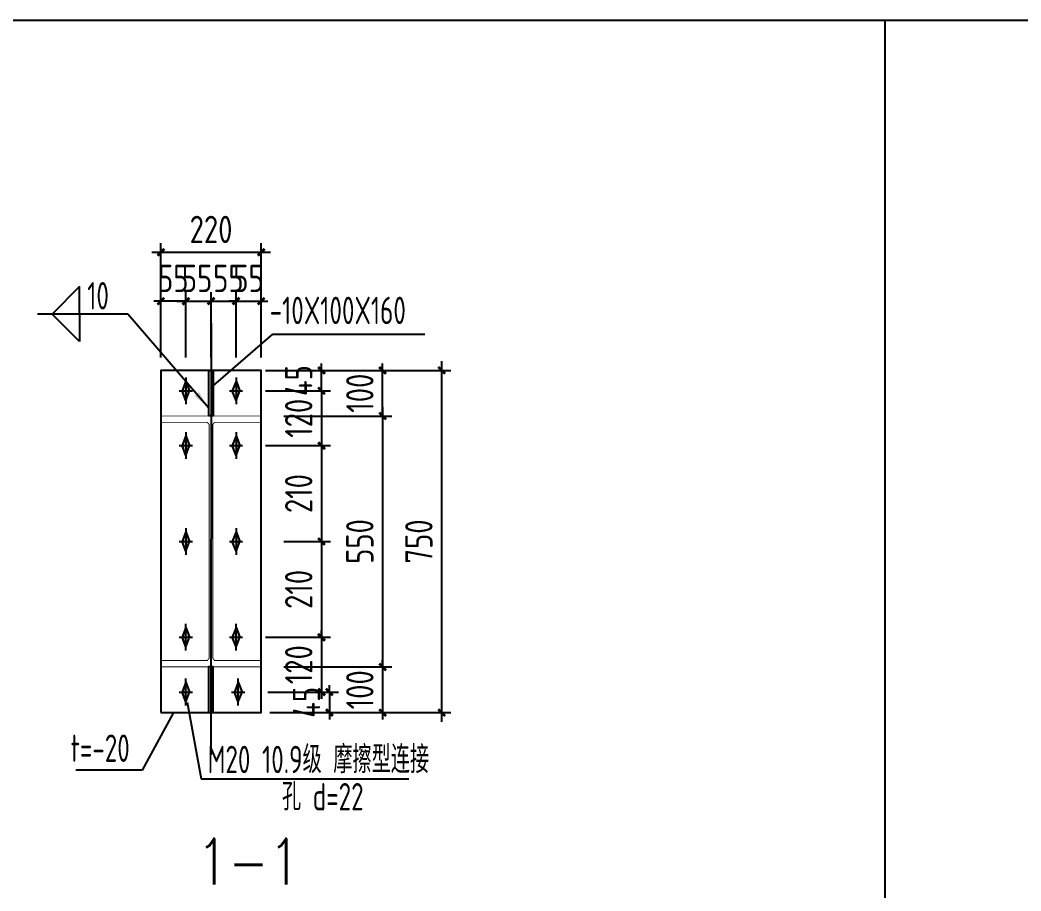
# Model space of a CAD drawing. Extents: x 180850 to 1399066, y 48356 to 327880.
# Drawn here: x 1359420 to 1370393, y 149447 to 158991 of the extents above; entities that cross this region are included whole.
import ezdxf

# ---------------------------------------------------------------- set-up
doc = ezdxf.new("R2010")
doc.units = 0
doc.header["$LTSCALE"] = 1000
for name, color, linetype in [('AXIS', 3, 'Continuous'), ('DOTE', 1, 'Continuous'), ('GL', 150, 'Continuous'), ('PZ', 202, 'Continuous'), ('TEXT', 7, 'Continuous')]:
    doc.layers.add(name, color=color, linetype=linetype)
doc.styles.add('SIM-TSSC', font='simplex.shx', dxfattribs={"width": 0.8, "bigfont": 'tssdchn.shx'})
doc.styles.get("Standard").update_dxf_attribs({"font": 'gbenor.shx', "bigfont": 'gbcbig.shx'})
doc.styles.add('TSSD_Dimension', font='Tssdeng.shx', dxfattribs={"width": 0.8, "bigfont": 'hztxt.shx'})
doc.styles.add('TSSD_Norm', font='tssdeng.shx', dxfattribs={"bigfont": 'hztxt.shx'})
doc.dimstyles.new('TSSD_20_100', dxfattribs={"dimtxt": 300, "dimasz": 75, "dimexe": 100, "dimexo": 250, "dimgap": 100, "dimtad": 1, "dimdec": 0, "dimlfac": 0.2, "dimzin": 0, "dimdsep": 46, "dimtxsty": 'TSSD_Dimension', "dimblk": 'ARCHTICK', "dimcen": 0, "dimdle": 100, "dimclrt": 7, "dimadec": 0, "dimazin": 0, "dimtfac": 1, "dimtdec": 0, "dimtix": 1, "dimtmove": 2, "dimatfit": 3, "dimfxl": 1, "dimtolj": 1, "dimtzin": 0, "dimarcsym": 0})
doc.dimstyles.new('TSSD_LEADER_STYLE_200.0', dxfattribs={"dimtxt": 0.18, "dimasz": 200, "dimexe": 0.18, "dimexo": 0.0625, "dimgap": 0.09, "dimtad": 0, "dimtih": 1, "dimtoh": 1, "dimdec": 4, "dimzin": 0, "dimdsep": 46, "dimtxsty": 'Standard', "dimcen": 0.09, "dimadec": 0, "dimazin": 0, "dimtfac": 1, "dimtdec": 4, "dimtofl": 0, "dimtmove": 0, "dimatfit": 3, "dimfxl": 1, "dimtolj": 1, "dimtzin": 0, "dimarcsym": 0})

# ---------------------------------------------------------------- blocks, each defined once
blk = doc.blocks.new('_ArchTick')
at = {"color": 0, "linetype": 'ByBlock', "const_width": 0.4}
blk.add_lwpolyline([(-0.5, -0.5), (0.5, 0.5)], dxfattribs=at)
blk = doc.blocks.new('*D675')
at = {"layer": 'AXIS', "color": 0, "lineweight": -2, "transparency": 16777216}
for p, q in [((1360964, 155293), (1360964, 156546)), ((1362064, 155293), (1362064, 156546)), ((1360864, 156446), (1362164, 156446))]:
    blk.add_line(p, q, dxfattribs=at)
at = {"layer": 'Defpoints', "color": 0, "transparency": 16777216}
for p in [(1362064, 156446), (1360964, 155043), (1362064, 155043)]:
    blk.add_point(p, dxfattribs=at)
at = {"layer": 'AXIS', "color": 0, "lineweight": -2, "transparency": 16777216, "xscale": 75, "yscale": 75, "zscale": 75, "rotation": 180}
blk.add_blockref('_ArchTick', (1360964, 156446), dxfattribs=at)
at = {"layer": 'AXIS', "color": 0, "lineweight": -2, "transparency": 16777216, "xscale": 75, "yscale": 75, "zscale": 75}
blk.add_blockref('_ArchTick', (1362064, 156446), dxfattribs=at)
at = {"layer": 'AXIS', "color": 7, "transparency": 16777216, "insert": (1361514, 156696), "char_height": 300, "attachment_point": 5, "style": 'TSSD_Dimension'}
blk.add_mtext('\\A1;220', dxfattribs=at)
blk = doc.blocks.new('*D676')
at = {"layer": 'AXIS', "color": 0, "lineweight": -2, "transparency": 16777216}
for p, q in [((1361514, 155293), (1361514, 156010)), ((1361788, 155293), (1361788, 156010)), ((1361414, 155910), (1361888, 155910))]:
    blk.add_line(p, q, dxfattribs=at)
at = {"layer": 'Defpoints', "color": 0, "transparency": 16777216}
for p in [(1361788, 155910), (1361514, 155043), (1361788, 155043)]:
    blk.add_point(p, dxfattribs=at)
at = {"layer": 'AXIS', "color": 0, "lineweight": -2, "transparency": 16777216, "xscale": 75, "yscale": 75, "zscale": 75, "rotation": 180}
blk.add_blockref('_ArchTick', (1361514, 155910), dxfattribs=at)
at = {"layer": 'AXIS', "color": 0, "lineweight": -2, "transparency": 16777216, "xscale": 75, "yscale": 75, "zscale": 75}
blk.add_blockref('_ArchTick', (1361788, 155910), dxfattribs=at)
at = {"layer": 'AXIS', "color": 7, "transparency": 16777216, "insert": (1361704, 156160), "char_height": 300, "attachment_point": 5, "style": 'TSSD_Dimension'}
blk.add_mtext('\\A1;55', dxfattribs=at)
blk = doc.blocks.new('*D677')
at = {"layer": 'AXIS', "color": 0, "lineweight": -2, "transparency": 16777216}
for p, q in [((1361238, 155293), (1361238, 156010)), ((1361514, 155293), (1361514, 156010)), ((1361138, 155910), (1361614, 155910))]:
    blk.add_line(p, q, dxfattribs=at)
at = {"layer": 'Defpoints', "color": 0, "transparency": 16777216}
for p in [(1361514, 155910), (1361238, 155043), (1361514, 155043)]:
    blk.add_point(p, dxfattribs=at)
at = {"layer": 'AXIS', "color": 0, "lineweight": -2, "transparency": 16777216, "xscale": 75, "yscale": 75, "zscale": 75, "rotation": 180}
blk.add_blockref('_ArchTick', (1361238, 155910), dxfattribs=at)
at = {"layer": 'AXIS', "color": 0, "lineweight": -2, "transparency": 16777216, "xscale": 75, "yscale": 75, "zscale": 75}
blk.add_blockref('_ArchTick', (1361514, 155910), dxfattribs=at)
at = {"layer": 'AXIS', "color": 7, "transparency": 16777216, "insert": (1361361, 156160), "char_height": 300, "attachment_point": 5, "style": 'TSSD_Dimension'}
blk.add_mtext('\\A1;55', dxfattribs=at)
blk = doc.blocks.new('_WELD004')
at = {"color": 0, "linetype": 'ByBlock'}
for p, q in [((0, 1), (1, 0)), ((0, 0), (0, 1))]:
    blk.add_line(p, q, dxfattribs=at)
blk = doc.blocks.new('*D713')
at = {"layer": 'AXIS', "color": 0, "lineweight": -2, "transparency": 16777216}
for p, q in [((1362725, 155152), (1362725, 155227)), ((1362110, 155152), (1362825, 155152)), ((1362725, 154927), (1362725, 155152)), ((1362110, 154927), (1362825, 154927)), ((1362725, 154927), (1362725, 154852))]:
    blk.add_line(p, q, dxfattribs=at)
at = {"layer": 'Defpoints', "color": 0, "transparency": 16777216}
for p in [(1361860, 155152), (1362725, 155152), (1361860, 154927)]:
    blk.add_point(p, dxfattribs=at)
at = {"layer": 'AXIS', "color": 0, "lineweight": -2, "transparency": 16777216, "xscale": 75, "yscale": 75, "zscale": 75}
for p, rotation in [((1362725, 155152), 270), ((1362725, 154927), 90)]:
    blk.add_blockref('_ArchTick', p, dxfattribs=dict(at, rotation=rotation))
at = {"layer": 'AXIS', "color": 7, "transparency": 16777216, "insert": (1362475, 155040), "char_height": 300, "attachment_point": 5, "rotation": 90, "style": 'TSSD_Dimension'}
blk.add_mtext('\\A1;45', dxfattribs=at)
blk = doc.blocks.new('*D714')
at = {"layer": 'AXIS', "color": 0, "lineweight": -2, "transparency": 16777216}
for p, q in [((1362725, 154927), (1362725, 155002)), ((1362110, 154927), (1362825, 154927)), ((1362725, 154927), (1362725, 154327)), ((1362110, 154327), (1362825, 154327)), ((1362725, 154327), (1362725, 154252))]:
    blk.add_line(p, q, dxfattribs=at)
at = {"layer": 'Defpoints', "color": 0, "transparency": 16777216}
for p in [(1361860, 154927), (1361860, 154327), (1362725, 154327)]:
    blk.add_point(p, dxfattribs=at)
at = {"layer": 'AXIS', "color": 0, "lineweight": -2, "transparency": 16777216, "xscale": 75, "yscale": 75, "zscale": 75}
for p, rotation in [((1362725, 154927), 270), ((1362725, 154327), 90)]:
    blk.add_blockref('_ArchTick', p, dxfattribs=dict(at, rotation=rotation))
at = {"layer": 'AXIS', "color": 7, "transparency": 16777216, "insert": (1362475, 154627), "char_height": 300, "attachment_point": 5, "rotation": 90, "style": 'TSSD_Dimension'}
blk.add_mtext('\\A1;120', dxfattribs=at)
blk = doc.blocks.new('*D715')
at = {"layer": 'AXIS', "color": 0, "lineweight": -2, "transparency": 16777216}
for p, q in [((1362725, 154427), (1362725, 153177)), ((1362110, 154327), (1362825, 154327)), ((1362313, 153277), (1362825, 153277))]:
    blk.add_line(p, q, dxfattribs=at)
at = {"layer": 'Defpoints', "color": 0, "transparency": 16777216}
for p in [(1361860, 154327), (1362063, 153277), (1362725, 153277)]:
    blk.add_point(p, dxfattribs=at)
at = {"layer": 'AXIS', "color": 0, "lineweight": -2, "transparency": 16777216, "xscale": 75, "yscale": 75, "zscale": 75}
for p, rotation in [((1362725, 154327), 90), ((1362725, 153277), 270)]:
    blk.add_blockref('_ArchTick', p, dxfattribs=dict(at, rotation=rotation))
at = {"layer": 'AXIS', "color": 7, "transparency": 16777216, "insert": (1362475, 153802), "char_height": 300, "attachment_point": 5, "rotation": 90, "style": 'TSSD_Dimension'}
blk.add_mtext('\\A1;210', dxfattribs=at)
blk = doc.blocks.new('*D716')
at = {"layer": 'AXIS', "color": 0, "lineweight": -2, "transparency": 16777216}
for p, q in [((1362725, 153377), (1362725, 152127)), ((1362313, 153277), (1362825, 153277)), ((1362110, 152227), (1362825, 152227))]:
    blk.add_line(p, q, dxfattribs=at)
at = {"layer": 'Defpoints', "color": 0, "transparency": 16777216}
for p in [(1362063, 153277), (1361860, 152227), (1362725, 152227)]:
    blk.add_point(p, dxfattribs=at)
at = {"layer": 'AXIS', "color": 0, "lineweight": -2, "transparency": 16777216, "xscale": 75, "yscale": 75, "zscale": 75}
for p, rotation in [((1362725, 153277), 90), ((1362725, 152227), 270)]:
    blk.add_blockref('_ArchTick', p, dxfattribs=dict(at, rotation=rotation))
at = {"layer": 'AXIS', "color": 7, "transparency": 16777216, "insert": (1362475, 152752), "char_height": 300, "attachment_point": 5, "rotation": 90, "style": 'TSSD_Dimension'}
blk.add_mtext('\\A1;210', dxfattribs=at)
blk = doc.blocks.new('*D717')
at = {"layer": 'AXIS', "color": 0, "lineweight": -2, "transparency": 16777216}
for p, q in [((1362110, 152227), (1362825, 152227)), ((1362725, 152227), (1362725, 152302)), ((1362725, 152227), (1362725, 151627)), ((1362135, 151627), (1362825, 151627)), ((1362725, 151627), (1362725, 151552))]:
    blk.add_line(p, q, dxfattribs=at)
at = {"layer": 'Defpoints', "color": 0, "transparency": 16777216}
for p in [(1361860, 152227), (1361885, 151627), (1362725, 151627)]:
    blk.add_point(p, dxfattribs=at)
at = {"layer": 'AXIS', "color": 0, "lineweight": -2, "transparency": 16777216, "xscale": 75, "yscale": 75, "zscale": 75}
for p, rotation in [((1362725, 152227), 270), ((1362725, 151627), 90)]:
    blk.add_blockref('_ArchTick', p, dxfattribs=dict(at, rotation=rotation))
at = {"layer": 'AXIS', "color": 7, "transparency": 16777216, "insert": (1362475, 151927), "char_height": 300, "attachment_point": 5, "rotation": 90, "style": 'TSSD_Dimension'}
blk.add_mtext('\\A1;120', dxfattribs=at)
blk = doc.blocks.new('*D718')
at = {"layer": 'AXIS', "color": 0, "lineweight": -2, "transparency": 16777216}
for p, q in [((1362811, 151627), (1362811, 151702)), ((1362135, 151627), (1362911, 151627)), ((1362811, 151627), (1362811, 151402)), ((1362159, 151402), (1362911, 151402)), ((1362811, 151402), (1362811, 151327))]:
    blk.add_line(p, q, dxfattribs=at)
at = {"layer": 'Defpoints', "color": 0, "transparency": 16777216}
for p in [(1361885, 151627), (1361909, 151402), (1362811, 151402)]:
    blk.add_point(p, dxfattribs=at)
at = {"layer": 'AXIS', "color": 0, "lineweight": -2, "transparency": 16777216, "xscale": 75, "yscale": 75, "zscale": 75}
for p, rotation in [((1362811, 151627), 270), ((1362811, 151402), 90)]:
    blk.add_blockref('_ArchTick', p, dxfattribs=dict(at, rotation=rotation))
at = {"layer": 'AXIS', "color": 7, "transparency": 16777216, "insert": (1362561, 151515), "char_height": 300, "attachment_point": 5, "rotation": 90, "style": 'TSSD_Dimension'}
blk.add_mtext('\\A1;45', dxfattribs=at)
blk = doc.blocks.new('*D683')
at = {"layer": 'AXIS', "color": 0, "lineweight": -2, "transparency": 16777216}
for p, q in [((1364042, 155252), (1364042, 151302)), ((1362313, 155152), (1364142, 155152)), ((1362313, 151402), (1364142, 151402))]:
    blk.add_line(p, q, dxfattribs=at)
at = {"layer": 'Defpoints', "color": 0, "transparency": 16777216}
for p in [(1362063, 155152), (1362063, 151402), (1364042, 151402)]:
    blk.add_point(p, dxfattribs=at)
at = {"layer": 'AXIS', "color": 0, "lineweight": -2, "transparency": 16777216, "xscale": 75, "yscale": 75, "zscale": 75}
for p, rotation in [((1364042, 155152), 90), ((1364042, 151402), 270)]:
    blk.add_blockref('_ArchTick', p, dxfattribs=dict(at, rotation=rotation))
at = {"layer": 'AXIS', "color": 7, "transparency": 16777216, "insert": (1363792, 153277), "char_height": 300, "attachment_point": 5, "rotation": 90, "style": 'TSSD_Dimension'}
blk.add_mtext('\\A1;750', dxfattribs=at)
blk = doc.blocks.new('*D719')
at = {"layer": 'AXIS', "color": 0, "lineweight": -2, "transparency": 16777216}
for p, q in [((1360963, 155324), (1360963, 156010)), ((1361238, 155324), (1361238, 156010)), ((1360963, 155910), (1360888, 155910)), ((1361238, 155910), (1360963, 155910)), ((1361238, 155910), (1361313, 155910))]:
    blk.add_line(p, q, dxfattribs=at)
at = {"layer": 'Defpoints', "color": 0, "transparency": 16777216}
for p in [(1360963, 155910), (1360963, 155074), (1361238, 155074)]:
    blk.add_point(p, dxfattribs=at)
at = {"layer": 'AXIS', "color": 0, "lineweight": -2, "transparency": 16777216, "xscale": 75, "yscale": 75, "zscale": 75}
blk.add_blockref('_ArchTick', (1360963, 155910), dxfattribs=at)
at = {"layer": 'AXIS', "color": 0, "lineweight": -2, "transparency": 16777216, "xscale": 75, "yscale": 75, "zscale": 75, "rotation": 180}
blk.add_blockref('_ArchTick', (1361238, 155910), dxfattribs=at)
at = {"layer": 'AXIS', "color": 7, "transparency": 16777216, "insert": (1361100, 156160), "char_height": 300, "attachment_point": 5, "style": 'TSSD_Dimension'}
blk.add_mtext('\\A1;55', dxfattribs=at)
blk = doc.blocks.new('*D720')
at = {"layer": 'AXIS', "color": 0, "lineweight": -2, "transparency": 16777216}
for p, q in [((1361788, 155324), (1361788, 156010)), ((1362063, 155324), (1362063, 156010)), ((1361788, 155910), (1361713, 155910)), ((1361788, 155910), (1362063, 155910)), ((1362063, 155910), (1362138, 155910))]:
    blk.add_line(p, q, dxfattribs=at)
at = {"layer": 'Defpoints', "color": 0, "transparency": 16777216}
for p in [(1362063, 155910), (1361788, 155074), (1362063, 155074)]:
    blk.add_point(p, dxfattribs=at)
at = {"layer": 'AXIS', "color": 0, "lineweight": -2, "transparency": 16777216, "xscale": 75, "yscale": 75, "zscale": 75}
blk.add_blockref('_ArchTick', (1361788, 155910), dxfattribs=at)
at = {"layer": 'AXIS', "color": 0, "lineweight": -2, "transparency": 16777216, "xscale": 75, "yscale": 75, "zscale": 75, "rotation": 180}
blk.add_blockref('_ArchTick', (1362063, 155910), dxfattribs=at)
at = {"layer": 'AXIS', "color": 7, "transparency": 16777216, "insert": (1361925, 156160), "char_height": 300, "attachment_point": 5, "style": 'TSSD_Dimension'}
blk.add_mtext('\\A1;55', dxfattribs=at)
blk = doc.blocks.new('*D707')
at = {"layer": 'AXIS', "color": 0, "lineweight": -2, "transparency": 16777216}
for p, q in [((1363395, 154752), (1363395, 151802)), ((1362313, 154652), (1363495, 154652)), ((1362313, 151902), (1363495, 151902))]:
    blk.add_line(p, q, dxfattribs=at)
at = {"layer": 'Defpoints', "color": 0, "transparency": 16777216}
for p in [(1362063, 154652), (1362063, 151902), (1363395, 151902)]:
    blk.add_point(p, dxfattribs=at)
at = {"layer": 'AXIS', "color": 0, "lineweight": -2, "transparency": 16777216, "xscale": 75, "yscale": 75, "zscale": 75}
for p, rotation in [((1363395, 154652), 90), ((1363395, 151902), 270)]:
    blk.add_blockref('_ArchTick', p, dxfattribs=dict(at, rotation=rotation))
at = {"layer": 'AXIS', "color": 7, "transparency": 16777216, "insert": (1363145, 153277), "char_height": 300, "attachment_point": 5, "rotation": 90, "style": 'TSSD_Dimension'}
blk.add_mtext('\\A1;550', dxfattribs=at)
blk = doc.blocks.new('*D708')
at = {"layer": 'AXIS', "color": 0, "lineweight": -2, "transparency": 16777216}
for p, q in [((1363395, 151902), (1363395, 151977)), ((1362313, 151902), (1363495, 151902)), ((1363395, 151902), (1363395, 151402)), ((1362313, 151402), (1363495, 151402)), ((1363395, 151402), (1363395, 151327))]:
    blk.add_line(p, q, dxfattribs=at)
at = {"layer": 'Defpoints', "color": 0, "transparency": 16777216}
for p in [(1362063, 151902), (1362063, 151402), (1363395, 151402)]:
    blk.add_point(p, dxfattribs=at)
at = {"layer": 'AXIS', "color": 0, "lineweight": -2, "transparency": 16777216, "xscale": 75, "yscale": 75, "zscale": 75}
for p, rotation in [((1363395, 151902), 270), ((1363395, 151402), 90)]:
    blk.add_blockref('_ArchTick', p, dxfattribs=dict(at, rotation=rotation))
at = {"layer": 'AXIS', "color": 7, "transparency": 16777216, "insert": (1363145, 151652), "char_height": 300, "attachment_point": 5, "rotation": 90, "style": 'TSSD_Dimension'}
blk.add_mtext('\\A1;100', dxfattribs=at)
blk = doc.blocks.new('*D709')
at = {"layer": 'AXIS', "color": 0, "lineweight": -2, "transparency": 16777216}
for p, q in [((1363395, 155152), (1363395, 155227)), ((1362313, 155152), (1363495, 155152)), ((1363395, 154652), (1363395, 155152)), ((1362313, 154652), (1363495, 154652)), ((1363395, 154652), (1363395, 154577))]:
    blk.add_line(p, q, dxfattribs=at)
at = {"layer": 'Defpoints', "color": 0, "transparency": 16777216}
for p in [(1362063, 155152), (1363395, 155152), (1362063, 154652)]:
    blk.add_point(p, dxfattribs=at)
at = {"layer": 'AXIS', "color": 0, "lineweight": -2, "transparency": 16777216, "xscale": 75, "yscale": 75, "zscale": 75}
for p, rotation in [((1363395, 155152), 270), ((1363395, 154652), 90)]:
    blk.add_blockref('_ArchTick', p, dxfattribs=dict(at, rotation=rotation))
at = {"layer": 'AXIS', "color": 7, "transparency": 16777216, "insert": (1363145, 154902), "char_height": 300, "attachment_point": 5, "rotation": 90, "style": 'TSSD_Dimension'}
blk.add_mtext('\\A1;100', dxfattribs=at)

msp = doc.modelspace()

# ---------------------------------------------------------------- hatches: boundary and pattern name
h = msp.add_hatch(color=256)
h.paths.add_polyline_path([(1361196.42, 154927.37), (1361237.58, 154927.37), (1361237.58, 155033.89)])
h.paths.add_polyline_path([(1361237.58, 155033.89), (1361237.58, 154927.37), (1361278.75, 154927.37)])
h.paths.add_polyline_path([(1361278.75, 154927.37), (1361237.58, 154927.37), (1361237.58, 154820.85)])
h.paths.add_polyline_path([(1361237.58, 154927.37), (1361196.42, 154927.37), (1361237.58, 154820.85)])
h = msp.add_hatch(color=256)
h.paths.add_polyline_path([(1361746.42, 154927.37), (1361787.58, 154927.37), (1361787.58, 155033.89)])
h.paths.add_polyline_path([(1361787.58, 155033.89), (1361787.58, 154927.37), (1361828.75, 154927.37)])
h.paths.add_polyline_path([(1361828.75, 154927.37), (1361787.58, 154927.37), (1361787.58, 154820.85)])
h.paths.add_polyline_path([(1361787.58, 154927.37), (1361746.42, 154927.37), (1361787.58, 154820.85)])
h = msp.add_hatch(color=256)
h.paths.add_polyline_path([(1361196.42, 154327.37), (1361237.58, 154327.37), (1361237.58, 154433.89)])
h.paths.add_polyline_path([(1361237.58, 154433.89), (1361237.58, 154327.37), (1361278.75, 154327.37)])
h.paths.add_polyline_path([(1361278.75, 154327.37), (1361237.58, 154327.37), (1361237.58, 154220.85)])
h.paths.add_polyline_path([(1361237.58, 154327.37), (1361196.42, 154327.37), (1361237.58, 154220.85)])
h = msp.add_hatch(color=256)
h.paths.add_polyline_path([(1361746.42, 154327.37), (1361787.58, 154327.37), (1361787.58, 154433.89)])
h.paths.add_polyline_path([(1361787.58, 154433.89), (1361787.58, 154327.37), (1361828.75, 154327.37)])
h.paths.add_polyline_path([(1361828.75, 154327.37), (1361787.58, 154327.37), (1361787.58, 154220.85)])
h.paths.add_polyline_path([(1361787.58, 154327.37), (1361746.42, 154327.37), (1361787.58, 154220.85)])
h = msp.add_hatch(color=256)
h.paths.add_polyline_path([(1361196.42, 153275.87), (1361237.58, 153275.87), (1361237.58, 153382.39)])
h.paths.add_polyline_path([(1361237.58, 153382.39), (1361237.58, 153275.87), (1361278.75, 153275.87)])
h.paths.add_polyline_path([(1361278.75, 153275.87), (1361237.58, 153275.87), (1361237.58, 153169.35)])
h.paths.add_polyline_path([(1361237.58, 153275.87), (1361196.42, 153275.87), (1361237.58, 153169.35)])
h = msp.add_hatch(color=256)
h.paths.add_polyline_path([(1361746.42, 153275.87), (1361787.58, 153275.87), (1361787.58, 153382.39)])
h.paths.add_polyline_path([(1361787.58, 153382.39), (1361787.58, 153275.87), (1361828.75, 153275.87)])
h.paths.add_polyline_path([(1361828.75, 153275.87), (1361787.58, 153275.87), (1361787.58, 153169.35)])
h.paths.add_polyline_path([(1361787.58, 153275.87), (1361746.42, 153275.87), (1361787.58, 153169.35)])
h = msp.add_hatch(color=256)
h.paths.add_polyline_path([(1361196.42, 152227.37), (1361237.58, 152227.37), (1361237.58, 152120.85)])
h.paths.add_polyline_path([(1361237.58, 152120.85), (1361237.58, 152227.37), (1361278.75, 152227.37)])
h.paths.add_polyline_path([(1361278.75, 152227.37), (1361237.58, 152227.37), (1361237.58, 152333.89)])
h.paths.add_polyline_path([(1361237.58, 152227.37), (1361196.42, 152227.37), (1361237.58, 152333.89)])
h = msp.add_hatch(color=256)
h.paths.add_polyline_path([(1361746.42, 152227.37), (1361787.58, 152227.37), (1361787.58, 152120.85)])
h.paths.add_polyline_path([(1361787.58, 152120.85), (1361787.58, 152227.37), (1361828.75, 152227.37)])
h.paths.add_polyline_path([(1361828.75, 152227.37), (1361787.58, 152227.37), (1361787.58, 152333.89)])
h.paths.add_polyline_path([(1361787.58, 152227.37), (1361746.42, 152227.37), (1361787.58, 152333.89)])
h = msp.add_hatch(color=256)
h.paths.add_polyline_path([(1361196.42, 151627.37), (1361237.58, 151627.37), (1361237.58, 151520.85)])
h.paths.add_polyline_path([(1361237.58, 151520.85), (1361237.58, 151627.37), (1361278.75, 151627.37)])
h.paths.add_polyline_path([(1361278.75, 151627.37), (1361237.58, 151627.37), (1361237.58, 151733.89)])
h.paths.add_polyline_path([(1361237.58, 151627.37), (1361196.42, 151627.37), (1361237.58, 151733.89)])
h = msp.add_hatch(color=256)
h.paths.add_polyline_path([(1361771.42, 151627.37), (1361812.58, 151627.37), (1361812.58, 151520.85)])
h.paths.add_polyline_path([(1361812.58, 151520.85), (1361812.58, 151627.37), (1361853.75, 151627.37)])
h.paths.add_polyline_path([(1361853.75, 151627.37), (1361812.58, 151627.37), (1361812.58, 151733.89)])
h.paths.add_polyline_path([(1361812.58, 151627.37), (1361771.42, 151627.37), (1361812.58, 151733.89)])

# ---------------------------------------------------------------- linework, layer by layer
for p, q in [((1361237.58, 155073.86), (1361237.58, 154780.87)), ((1361787.58, 155073.86), (1361787.58, 154780.87)), ((1361237.58, 155033.89), (1361196.42, 154927.37)), ((1361237.58, 155033.89), (1361278.75, 154927.37)), ((1361787.58, 155033.89), (1361746.42, 154927.37)), ((1361787.58, 155033.89), (1361828.75, 154927.37)), ((1361164.93, 154927.37), (1361310.24, 154927.37)), ((1361237.58, 154820.85), (1361196.42, 154927.37)), ((1361237.58, 154820.85), (1361278.75, 154927.37)), ((1361714.93, 154927.37), (1361860.24, 154927.37)), ((1361787.58, 154820.85), (1361746.42, 154927.37)), ((1361787.58, 154820.85), (1361828.75, 154927.37)), ((1361237.58, 154433.89), (1361196.42, 154327.37)), ((1361237.58, 154473.86), (1361237.58, 154180.87)), ((1361237.58, 154433.89), (1361278.75, 154327.37)), ((1361787.58, 154433.89), (1361746.42, 154327.37)), ((1361787.58, 154473.86), (1361787.58, 154180.87)), ((1361787.58, 154433.89), (1361828.75, 154327.37)), ((1361164.93, 154327.37), (1361310.24, 154327.37)), ((1361237.58, 154220.85), (1361196.42, 154327.37)), ((1361237.58, 154220.85), (1361278.75, 154327.37)), ((1361714.93, 154327.37), (1361860.24, 154327.37)), ((1361787.58, 154220.85), (1361746.42, 154327.37)), ((1361787.58, 154220.85), (1361828.75, 154327.37)), ((1361237.58, 153422.36), (1361237.58, 153129.37)), ((1361787.58, 153422.36), (1361787.58, 153129.37)), ((1361237.58, 153382.39), (1361196.42, 153275.87)), ((1361237.58, 153382.39), (1361278.75, 153275.87)), ((1361787.58, 153382.39), (1361746.42, 153275.87)), ((1361787.58, 153382.39), (1361828.75, 153275.87)), ((1361164.93, 153275.87), (1361310.24, 153275.87)), ((1361237.58, 153169.35), (1361196.42, 153275.87)), ((1361237.58, 153169.35), (1361278.75, 153275.87)), ((1361714.93, 153275.87), (1361860.24, 153275.87)), ((1361787.58, 153169.35), (1361746.42, 153275.87)), ((1361787.58, 153169.35), (1361828.75, 153275.87)), ((1361237.58, 152333.89), (1361196.42, 152227.37)), ((1361237.58, 152080.87), (1361237.58, 152373.86)), ((1361237.58, 152333.89), (1361278.75, 152227.37)), ((1361787.58, 152333.89), (1361746.42, 152227.37)), ((1361787.58, 152080.87), (1361787.58, 152373.86)), ((1361787.58, 152333.89), (1361828.75, 152227.37)), ((1361164.93, 152227.37), (1361310.24, 152227.37)), ((1361237.58, 152120.85), (1361196.42, 152227.37)), ((1361237.58, 152120.85), (1361278.75, 152227.37)), ((1361714.93, 152227.37), (1361860.24, 152227.37)), ((1361787.58, 152120.85), (1361746.42, 152227.37)), ((1361787.58, 152120.85), (1361828.75, 152227.37)), ((1361237.58, 151480.87), (1361237.58, 151773.86)), ((1361812.58, 151480.87), (1361812.58, 151773.86)), ((1361237.58, 151733.89), (1361196.42, 151627.37)), ((1361237.58, 151733.89), (1361278.75, 151627.37)), ((1361812.58, 151733.89), (1361771.42, 151627.37)), ((1361812.58, 151733.89), (1361853.75, 151627.37)), ((1361164.93, 151627.37), (1361310.24, 151627.37)), ((1361237.58, 151520.85), (1361196.42, 151627.37)), ((1361237.58, 151520.85), (1361278.75, 151627.37)), ((1361739.93, 151627.37), (1361885.24, 151627.37)), ((1361812.58, 151520.85), (1361771.42, 151627.37)), ((1361812.58, 151520.85), (1361853.75, 151627.37))]:
    msp.add_line(p, q)
at = {"layer": 'AXIS'}
for p, q in [((1351090, 158991), (1390581.03, 158991)), ((1368901, 158991), (1368901, 147959.33)), ((1360601.3, 155769.56), (1359612.78, 155769.56)), ((1361511.83, 154959.32), (1362191.05, 155550.34)), ((1362191.05, 155550.34), (1363859.02, 155550.34)), ((1361252.06, 151517.43), (1361405.28, 150675)), ((1361100.48, 151402.37), (1360758.81, 150772.8)), ((1360758.81, 150772.8), (1360032.99, 150772.8)), ((1361405.28, 150675), (1363682.46, 150675))]:
    msp.add_line(p, q, dxfattribs=at)
at = {"layer": 'DOTE'}
msp.add_line((1361513.96, 155670.56), (1361511.35, 150939.51), dxfattribs=at)
at = {"layer": 'GL', "const_width": 10}
msp.add_lwpolyline([(1360962.58, 151902.37), (1362062.58, 151902.37), (1362062.58, 151972.37), (1361551.83, 151972.37), (1361532.58, 151997.37), (1361532.58, 154559.12), (1361551.83, 154582.37), (1362062.58, 154582.37), (1362062.58, 154652.37), (1360962.58, 154652.37), (1360962.58, 154582.37), (1361472.58, 154582.37), (1361492.58, 154559.93), (1361492.58, 151997.37), (1361472.58, 151972.37), (1360962.58, 151972.37), (1360962.58, 151902.37)], close=True, dxfattribs=at)
at = {"layer": 'PZ'}
for points in [[(1360962.58, 151402.37), (1362062.58, 151402.37), (1362062.58, 155152.37), (1360962.58, 155152.37)], [(1361488.66, 155152.37), (1361538.66, 155152.37), (1361538.66, 154652.37), (1361488.66, 154652.37)], [(1361487.58, 151402.37), (1361537.58, 151402.37), (1361537.58, 151902.37), (1361487.58, 151902.37)]]:
    msp.add_lwpolyline(points, close=True, dxfattribs=at)

# ---------------------------------------------------------------- block references
at = {"layer": 'AXIS', "xscale": -300, "yscale": 300, "zscale": 300}
msp.add_blockref('_WELD004', (1360071.37, 155769.56), dxfattribs=at)
at = {"layer": 'AXIS', "xscale": 300, "yscale": 300, "zscale": 300, "rotation": 180}
msp.add_blockref('_WELD004', (1360071.37, 155769.56), dxfattribs=at)

# ---------------------------------------------------------------- texts
at = {"layer": 'TEXT', "style": 'TSSD_Norm', "width": 0.7}
for s, p in [('10', (1360156.76, 155819.56)), ('-10X100X160', (1362156.85, 155658.69)), ('t=-20', (1359974.43, 150861.85)), ('M20 10.9级 摩擦型连接', (1361476.12, 150738.31)), ('孔 d=22', (1362291.39, 150330.29))]:
    msp.add_text(s, height=300, rotation=360, dxfattribs=at).set_placement(p)
at = {"layer": 'TEXT', "linetype": 'ByBlock', "style": 'SIM-TSSC', "width": 0.8}
msp.add_text('1-1', height=500, dxfattribs=at).set_placement((1361358.62, 149518.73))

# ---------------------------------------------------------------- dimensions: what is measured, and where the dimension line sits
at = {"layer": 'AXIS'}
for base, p1, p2, picture, middle in [((1362063.96, 156445.65), (1360963.96, 155042.71), (1362063.96, 155042.71), '*D675', (1361513.96, 156695.65)), ((1360962.58, 155909.52), (1361237.58, 155073.86), (1360962.58, 155073.86), '*D719', (1361100.08, 156159.52)), ((1362062.58, 155909.52), (1361787.58, 155073.86), (1362062.58, 155073.86), '*D720', (1361925.08, 156159.52))]:
    dim = msp.add_linear_dim(base=base, p1=p1, p2=p2, dimstyle='TSSD_20_100', dxfattribs=at)
    dim.commit()
    dim.dimension.update_dxf_attribs({"geometry": picture, "text_midpoint": middle})
for base, p1, p2, picture, middle in [((1361513.96, 155909.52), (1361237.58, 155042.71), (1361513.96, 155042.71), '*D677', (1361360.71, 156159.52)), ((1361787.58, 155909.52), (1361513.96, 155042.71), (1361787.58, 155042.71), '*D676', (1361704.42, 156159.52))]:
    dim = msp.add_linear_dim(base=base, p1=p1, p2=p2, angle=0, dimstyle='TSSD_20_100', dxfattribs=at)
    dim.commit()
    dim.dimension.update_dxf_attribs({"geometry": picture, "text_midpoint": middle, "dimtype": 161})
for base, p1, p2, angle, picture, middle in [((1362724.83, 155152.37), (1361860.24, 154927.37), (1361860.24, 155152.37), 90, '*D713', (1362474.83, 155039.87)), ((1364041.78, 151402.37), (1362062.58, 155152.37), (1362062.58, 151402.37), 90, '*D683', (1363791.78, 153277.37)), ((1363394.91, 155152.37), (1362062.58, 154652.37), (1362062.58, 155152.37), 270, '*D709', (1363144.91, 154902.37)), ((1362724.83, 154327.37), (1361860.24, 154927.37), (1361860.24, 154327.37), 90, '*D714', (1362474.83, 154627.37)), ((1363394.91, 151902.37), (1362062.58, 154652.37), (1362062.58, 151902.37), 90, '*D707', (1363144.91, 153277.37)), ((1362724.83, 153277.37), (1361860.24, 154327.37), (1362062.58, 153277.37), 90, '*D715', (1362474.83, 153802.37)), ((1362724.83, 152227.37), (1362062.58, 153277.37), (1361860.24, 152227.37), 90, '*D716', (1362474.83, 152752.37)), ((1362724.83, 151627.37), (1361860.24, 152227.37), (1361885.24, 151627.37), 90, '*D717', (1362474.83, 151927.37)), ((1363394.91, 151402.37), (1362062.58, 151902.37), (1362062.58, 151402.37), 90, '*D708', (1363144.91, 151652.37)), ((1362810.88, 151402.37), (1361885.24, 151627.37), (1361909.16, 151402.37), 90, '*D718', (1362560.88, 151514.87))]:
    dim = msp.add_linear_dim(base=base, p1=p1, p2=p2, angle=angle, dimstyle='TSSD_20_100', dxfattribs=at)
    dim.commit()
    dim.dimension.update_dxf_attribs({"geometry": picture, "text_midpoint": middle})

# ---------------------------------------------------------------- leaders
msp.add_leader([(1361487.58, 154742.26), (1360601.3, 155769.56)], dimstyle='TSSD_LEADER_STYLE_200.0', dxfattribs=at)

doc.saveas('drawing.dxf')
